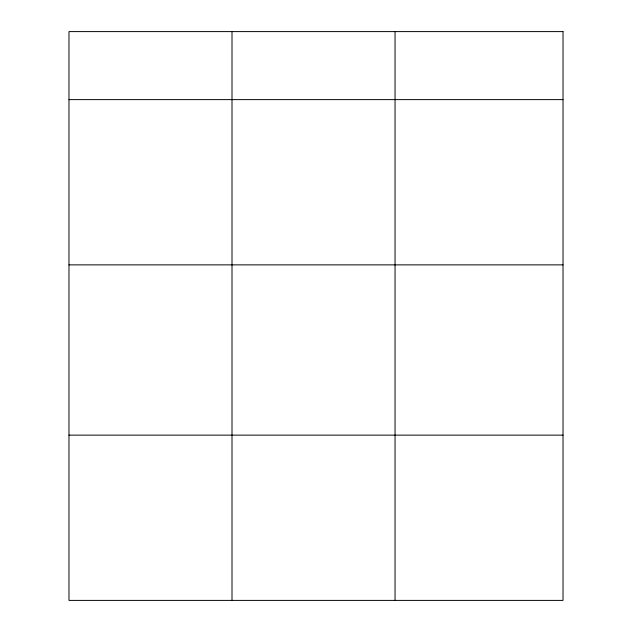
<?xml version="1.0" encoding="UTF-8"?>
<svg xmlns="http://www.w3.org/2000/svg" width="632" height="632" viewBox="0 0 632 632"><rect width="100%" height="100%" fill="white"/><g stroke="black" fill="none" stroke-linecap="round" stroke-linejoin="round"><path stroke-width="0.95" d="M68.975 99.619L563.025 99.619M68.975 264.871L563.025 264.871M68.975 435.14L563.025 435.14M395.047 31.6L395.047 600.4M232.007 31.6L232.007 600.4M563.025 31.6L68.975 31.6L68.975 600.4L563.025 600.4L563.025 31.6"/></g></svg>
